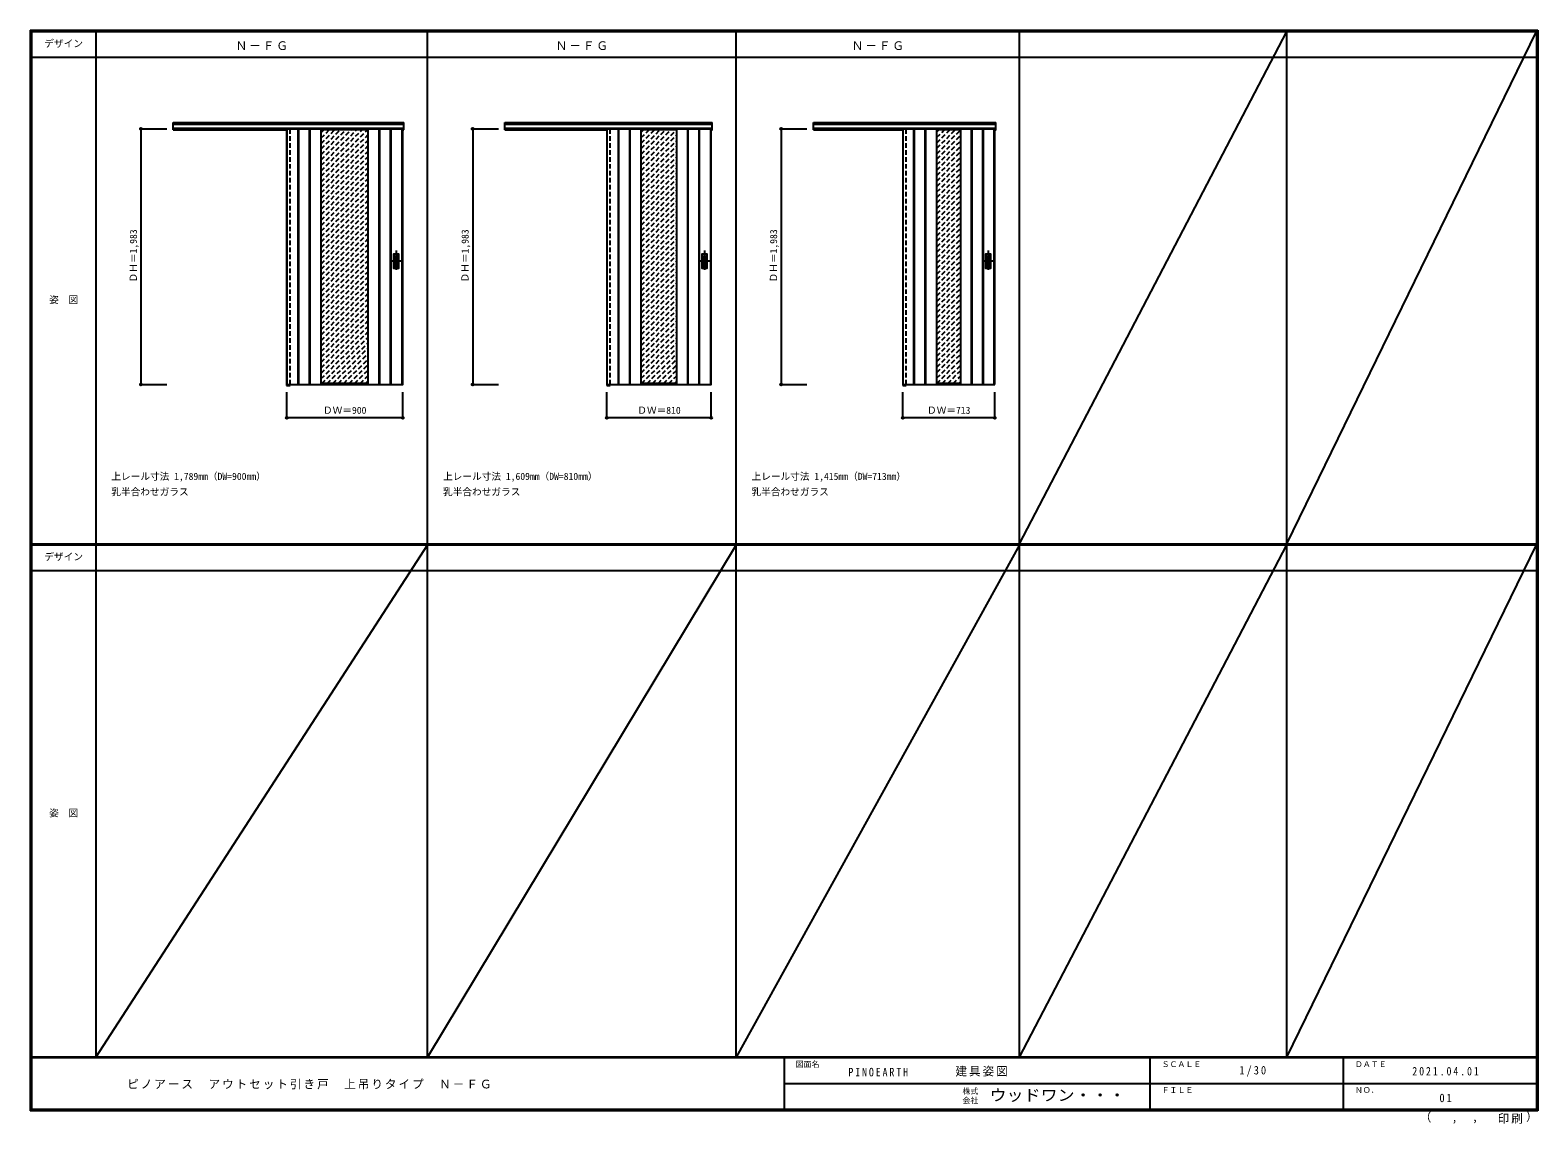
# Model space of a CAD drawing. Units: millimetres, scale not verified. Extents: x -6000 to 5700, y -4307 to 4175.
import ezdxf
from ezdxf.enums import TextEntityAlignment as Align

# ---------------------------------------------------------------- set-up
doc = ezdxf.new("R2010")
doc.units = ezdxf.units.MM
doc.header["$LTSCALE"] = 30
doc.header["$PDMODE"] = 32
doc.header["$PDSIZE"] = 15
doc.linetypes.add('CHAIN1', pattern=[8, 5, -1, 1, -1])
doc.linetypes.add('DASHED1', pattern=[1.8, 1.2, -0.6])
for name, color, linetype in [('0-1_通り芯', 4, 'CHAIN1'), ('0-2_扉', 3, 'Continuous'), ('0-3_仕上げ', 3, 'Continuous'), ('0-4_枠', 3, 'Continuous'), ('0-6_引手', 3, 'Continuous'), ('0-A_文字', 7, 'Continuous'), ('0-B_寸法', 4, 'Continuous'), ('0-C_ハッチ', 4, 'DASHED1'), ('F-1_枠', 6, 'Continuous'), ('F-A_文字', 7, 'Continuous')]:
    doc.layers.add(name, color=color, linetype=linetype)
doc.styles.add('ＭＳ ゴシック', font='')
doc.styles.get('ＭＳ ゴシック').set_extended_font_data('MS Gothic')

msp = doc.modelspace()

# ---------------------------------------------------------------- linework, layer by layer
at = {"layer": '0-1_通り芯'}
for p, q in [((-3160, 2465.5), (-3160, 2303.5)), ((-766, 2465.5), (-766, 2303.5)), ((1434, 2465.5), (1434, 2303.5)), ((-3119, 2384.5), (-3201, 2384.5)), ((-725, 2384.5), (-807, 2384.5)), ((1475, 2384.5), (1393, 2384.5))]:
    msp.add_line(p, q, dxfattribs=at)
at = {"layer": '0-2_扉', "color": 4, "linetype": 'DASHED1'}
for p, q in [((-4009, 3410), (-4009, 3406)), ((-1525, 3410), (-1525, 3406)), ((772, 3410), (772, 3406))]:
    msp.add_line(p, q, dxfattribs=at)
at = {"layer": '0-2_扉'}
for p, q in [((-4009, 3410), (-4009, 1427)), ((-4009, 3410), (-3109, 3410)), ((-1525, 3410), (-1525, 1427)), ((-1525, 3410), (-715, 3410)), ((772, 3410), (772, 1427)), ((772, 3410), (1485, 3410)), ((1485, 1427), (1485, 3410)), ((772, 1427), (1485, 1427))]:
    msp.add_line(p, q, dxfattribs=at)
for points in [[(-4009, 1427), (-3109, 1427), (-3109, 3410)], [(-1525, 1427), (-715, 1427), (-715, 3410)]]:
    msp.add_lwpolyline(points, dxfattribs=at)
at = {"layer": '0-3_仕上げ'}
for p, q in [((-4006, 1427), (-4006, 3410)), ((-3919.5, 1427), (-3919.5, 3410)), ((-3914.5, 1427), (-3914.5, 3410)), ((-3831.5, 1427), (-3831.5, 3410)), ((-3826.5, 1427), (-3826.5, 3410)), ((-3291.5, 1427), (-3291.5, 3410)), ((-3286.5, 1427), (-3286.5, 3410)), ((-3203.5, 1427), (-3203.5, 3410)), ((-3198.5, 1427), (-3198.5, 3410)), ((-3112, 1427), (-3112, 3410)), ((-1522, 1427), (-1522, 3410)), ((-1435.5, 1427), (-1435.5, 3410)), ((-1430.5, 1427), (-1430.5, 3410)), ((-1347.5, 1427), (-1347.5, 3410)), ((-1342.5, 1427), (-1342.5, 3410)), ((-897.5, 1427), (-897.5, 3410)), ((-892.5, 1427), (-892.5, 3410)), ((-809.5, 1427), (-809.5, 3410)), ((-804.5, 1427), (-804.5, 3410)), ((-718, 1427), (-718, 3410)), ((775, 1427), (775, 3410)), ((858, 1427), (858, 3410)), ((863, 1427), (863, 3410)), ((946, 1427), (946, 3410)), ((951, 1427), (951, 3410)), ((1306, 1427), (1306, 3410)), ((1311, 1427), (1311, 3410)), ((1394, 1427), (1394, 3410)), ((1399, 1427), (1399, 3410)), ((1482, 1427), (1482, 3410))]:
    msp.add_line(p, q, dxfattribs=at)
at = {"layer": '0-3_仕上げ', "color": 7}
for p, q in [((-3741.5, 1427), (-3741.5, 3410)), ((-3376.5, 3402), (-3741.5, 3402)), ((-3376.5, 1427), (-3376.5, 3410)), ((-1257.5, 1427), (-1257.5, 3410)), ((-982.5, 3402), (-1257.5, 3402)), ((-982.5, 1427), (-982.5, 3410)), ((1036, 1427), (1036, 3410)), ((1221, 3402), (1036, 3402)), ((1221, 1427), (1221, 3410)), ((-3376.5, 1435), (-3741.5, 1435)), ((-982.5, 1435), (-1257.5, 1435)), ((1221, 1435), (1036, 1435))]:
    msp.add_line(p, q, dxfattribs=at)
at = {"layer": '0-4_枠'}
for p, q in [((-4890, 3460), (-3101, 3460)), ((-4890, 3403), (-4890, 3460)), ((-4890, 3447), (-3101, 3447)), ((-4890, 3415), (-3101, 3415)), ((-4890, 3403), (-4009, 3403)), ((-4010, 3415), (-4010, 1418)), ((-3982, 3410), (-3982, 3415)), ((-3109, 3403), (-3101, 3403)), ((-3101, 3403), (-3101, 3460)), ((-2316, 3460), (-707, 3460)), ((-2316, 3403), (-2316, 3460)), ((-2316, 3447), (-707, 3447)), ((-2316, 3415), (-707, 3415)), ((-2316, 3403), (-1525, 3403)), ((-1526, 3415), (-1526, 1418)), ((-1498, 3410), (-1498, 3415)), ((78, 3460), (1493, 3460)), ((78, 3403), (78, 3460)), ((78, 3447), (1493, 3447)), ((78, 3415), (1493, 3415)), ((78, 3403), (772, 3403)), ((771, 3415), (771, 1418)), ((799, 3410), (799, 3415)), ((-4010, 1418), (-3982, 1418)), ((-3982, 1427), (-3982, 1418)), ((-1526, 1418), (-1498, 1418)), ((-1498, 1427), (-1498, 1418)), ((771, 1418), (799, 1418)), ((799, 1427), (799, 1418))]:
    msp.add_line(p, q, dxfattribs=at)
at = {"layer": '0-4_枠', "color": 4, "linetype": 'DASHED1'}
for p, q in [((-3982, 1427), (-3982, 3410)), ((-1498, 1427), (-1498, 3410)), ((799, 1427), (799, 3410))]:
    msp.add_line(p, q, dxfattribs=at)
at = {"layer": '0-4_枠'}
for points in [[(-715, 3403), (-707, 3403), (-707, 3460)], [(1485, 3403), (1493, 3403), (1493, 3460)]]:
    msp.add_lwpolyline(points, dxfattribs=at)
at = {"layer": '0-6_引手'}
for p, q in [((-3181, 2438), (-3181, 2331)), ((-3179.5, 2439.5), (-3140.5, 2439.5)), ((-3139, 2331), (-3139, 2438)), ((-787, 2438), (-787, 2331)), ((-785.5, 2439.5), (-746.5, 2439.5)), ((-745, 2331), (-745, 2438)), ((1413, 2438), (1413, 2331)), ((1414.5, 2439.5), (1453.5, 2439.5)), ((1455, 2331), (1455, 2438)), ((-3179.5, 2329.5), (-3140.5, 2329.5)), ((-785.5, 2329.5), (-746.5, 2329.5)), ((1414.5, 2329.5), (1453.5, 2329.5))]:
    msp.add_line(p, q, dxfattribs=at)
at = {"layer": '0-6_引手', "color": 7}
for p, q in [((-3172.5, 2422), (-3172.5, 2347)), ((-3171, 2423.5), (-3149, 2423.5)), ((-3171, 2345.5), (-3149, 2345.5)), ((-3147.5, 2347), (-3147.5, 2422)), ((-778.5, 2422), (-778.5, 2347)), ((-777, 2423.5), (-755, 2423.5)), ((-777, 2345.5), (-755, 2345.5)), ((-753.5, 2347), (-753.5, 2422)), ((1421.5, 2422), (1421.5, 2347)), ((1423, 2423.5), (1445, 2423.5)), ((1423, 2345.5), (1445, 2345.5)), ((1446.5, 2347), (1446.5, 2422))]:
    msp.add_line(p, q, dxfattribs=at)
at = {"layer": '0-6_引手'}
for centre, start, end in [((-3179.5, 2438), 90, 180), ((-3140.5, 2438), 0, 90), ((-785.5, 2438), 90, 180), ((-746.5, 2438), 0, 90), ((1414.5, 2438), 90, 180), ((1453.5, 2438), 0, 90), ((-3179.5, 2331), 180, 270), ((-3140.5, 2331), 270, 0), ((-785.5, 2331), 180, 270), ((-746.5, 2331), 270, 0), ((1414.5, 2331), 180, 270), ((1453.5, 2331), 270, 0)]:
    msp.add_arc(centre, 1.5, start, end, dxfattribs=at)
at = {"layer": '0-6_引手', "color": 7}
for centre, start, end in [((-3171, 2422), 90, 180), ((-3171, 2347), 180, 270), ((-3149, 2422), 0, 90), ((-3149, 2347), 270, 0), ((-777, 2422), 90, 180), ((-777, 2347), 180, 270), ((-755, 2422), 0, 90), ((-755, 2347), 270, 0), ((1423, 2422), 90, 180), ((1423, 2347), 180, 270), ((1445, 2422), 0, 90), ((1445, 2347), 270, 0)]:
    msp.add_arc(centre, 1.5, start, end, dxfattribs=at)
at = {"layer": '0-B_寸法'}
for p, q in [((-5140, 3410), (-5140, 1427)), ((-5140, 3410), (-4940, 3410)), ((-2566, 3410), (-2566, 1427)), ((-2566, 3410), (-2366, 3410)), ((-172, 3410), (-172, 1427)), ((-172, 3410), (28, 3410)), ((-5140, 1427), (-4940, 1427)), ((-2566, 1427), (-2366, 1427)), ((-172, 1427), (28, 1427)), ((-4009, 1168), (-4009, 1368)), ((-3109, 1168), (-3109, 1368)), ((-1525, 1168), (-1525, 1368)), ((-715, 1168), (-715, 1368)), ((772, 1168), (772, 1368)), ((1485, 1168), (1485, 1368)), ((-3109, 1168), (-4009, 1168)), ((-715, 1168), (-1525, 1168)), ((1485, 1168), (772, 1168))]:
    msp.add_line(p, q, dxfattribs=at)
at = {"layer": '0-B_寸法', "color": 7}
for p in [(-5140, 3410), (-2566, 3410), (-172, 3410), (-5140, 1427), (-2566, 1427), (-172, 1427), (-4009, 1168), (-3109, 1168), (-1525, 1168), (-715, 1168), (772, 1168), (1485, 1168)]:
    msp.add_point(p, dxfattribs=at)
at = {"layer": '0-C_ハッチ'}
for p, q in [((-3741.5, 3042.1), (-3381.6, 3402)), ((-3741.5, 3084.53), (-3424.03, 3402)), ((-3741.5, 3126.95), (-3466.45, 3402)), ((-3741.5, 3169.38), (-3508.88, 3402)), ((-3741.5, 3211.81), (-3551.31, 3402)), ((-3741.5, 3254.23), (-3593.73, 3402)), ((-3741.5, 3296.66), (-3636.16, 3402)), ((-3741.5, 3339.09), (-3678.59, 3402)), ((-3741.5, 3381.51), (-3721.01, 3402)), ((-1257.5, 3129.53), (-985.03, 3402)), ((-1257.5, 3171.95), (-1027.45, 3402)), ((-1257.5, 3214.38), (-1069.88, 3402)), ((-1257.5, 3256.81), (-1112.31, 3402)), ((-1257.5, 3299.23), (-1154.73, 3402)), ((-1257.5, 3341.66), (-1197.16, 3402)), ((-1257.5, 3384.09), (-1239.59, 3402)), ((1036, 3259.38), (1178.62, 3402)), ((1036, 3301.81), (1136.19, 3402)), ((1036, 3344.23), (1093.77, 3402)), ((1036, 3386.66), (1051.34, 3402)), ((1036, 3216.95), (1221, 3401.95)), ((-3741.5, 2999.68), (-3376.5, 3364.68)), ((-3741.5, 2957.25), (-3376.5, 3322.25)), ((-3741.5, 2914.82), (-3376.5, 3279.82)), ((-1257.5, 3087.1), (-982.5, 3362.1)), ((-1257.5, 3044.68), (-982.5, 3319.68)), ((-1257.5, 3002.25), (-982.5, 3277.25)), ((1036, 3174.53), (1221, 3359.53)), ((1036, 3132.1), (1221, 3317.1)), ((-3741.5, 2872.4), (-3376.5, 3237.4)), ((-3741.5, 2829.97), (-3376.5, 3194.97)), ((-1257.5, 2959.82), (-982.5, 3234.82)), ((-1257.5, 2917.4), (-982.5, 3192.4)), ((1036, 3089.68), (1221, 3274.68)), ((1036, 3047.25), (1221, 3232.25)), ((1036, 3004.82), (1221, 3189.82)), ((-3741.5, 2787.54), (-3376.5, 3152.54)), ((-3741.5, 2745.12), (-3376.5, 3110.12)), ((-3741.5, 2702.69), (-3376.5, 3067.69)), ((-1257.5, 2874.97), (-982.5, 3149.97)), ((-1257.5, 2832.54), (-982.5, 3107.54)), ((-1257.5, 2790.12), (-982.5, 3065.12)), ((1036, 2962.4), (1221, 3147.4)), ((1036, 2919.97), (1221, 3104.97)), ((1036, 2877.54), (1221, 3062.54)), ((-3741.5, 2660.26), (-3376.5, 3025.26)), ((-3741.5, 2617.84), (-3376.5, 2982.84)), ((-3741.5, 2575.41), (-3376.5, 2940.41)), ((-1257.5, 2747.69), (-982.5, 3022.69)), ((-1257.5, 2705.26), (-982.5, 2980.26)), ((-1257.5, 2662.84), (-982.5, 2937.84)), ((1036, 2835.12), (1221, 3020.12)), ((1036, 2792.69), (1221, 2977.69)), ((1036, 2750.26), (1221, 2935.26)), ((-3741.5, 2532.98), (-3376.5, 2897.98)), ((-3741.5, 2490.56), (-3376.5, 2855.56)), ((-3741.5, 2448.13), (-3376.5, 2813.13)), ((-1257.5, 2620.41), (-982.5, 2895.41)), ((-1257.5, 2577.98), (-982.5, 2852.98)), ((-1257.5, 2535.56), (-982.5, 2810.56)), ((1036, 2707.84), (1221, 2892.84)), ((1036, 2665.41), (1221, 2850.41)), ((-3741.5, 2405.71), (-3376.5, 2770.71)), ((-3741.5, 2363.28), (-3376.5, 2728.28)), ((-1257.5, 2493.13), (-982.5, 2768.13)), ((-1257.5, 2450.71), (-982.5, 2725.71)), ((1036, 2622.98), (1221, 2807.98)), ((1036, 2580.56), (1221, 2765.56)), ((1036, 2538.13), (1221, 2723.13)), ((-3741.5, 2320.85), (-3376.5, 2685.85)), ((-3741.5, 2278.43), (-3376.5, 2643.43)), ((-3741.5, 2236), (-3376.5, 2601)), ((-1257.5, 2408.28), (-982.5, 2683.28)), ((-1257.5, 2365.85), (-982.5, 2640.85)), ((-1257.5, 2323.43), (-982.5, 2598.43)), ((1036, 2495.71), (1221, 2680.71)), ((1036, 2453.28), (1221, 2638.28)), ((1036, 2410.85), (1221, 2595.85)), ((-3741.5, 2193.57), (-3376.5, 2558.57)), ((-3741.5, 2151.15), (-3376.5, 2516.15)), ((-3741.5, 2108.72), (-3376.5, 2473.72)), ((-1257.5, 2281), (-982.5, 2556)), ((-1257.5, 2238.57), (-982.5, 2513.57)), ((-1257.5, 2196.15), (-982.5, 2471.15)), ((1036, 2368.43), (1221, 2553.43)), ((1036, 2326), (1221, 2511)), ((1036, 2283.57), (1221, 2468.57)), ((-3741.5, 2066.29), (-3376.5, 2431.29)), ((-3741.5, 2023.87), (-3376.5, 2388.87)), ((-3741.5, 1981.44), (-3376.5, 2346.44)), ((-1257.5, 2153.72), (-982.5, 2428.72)), ((-1257.5, 2111.29), (-982.5, 2386.29)), ((-1257.5, 2068.87), (-982.5, 2343.87)), ((1036, 2241.15), (1221, 2426.15)), ((1036, 2198.72), (1221, 2383.72)), ((1036, 2156.29), (1221, 2341.29)), ((-3741.5, 1939.02), (-3376.5, 2304.02)), ((-3741.5, 1896.59), (-3376.5, 2261.59)), ((-1257.5, 2026.44), (-982.5, 2301.44)), ((-1257.5, 1984.02), (-982.5, 2259.02)), ((1036, 2113.87), (1221, 2298.87)), ((1036, 2071.44), (1221, 2256.44)), ((-3741.5, 1854.16), (-3376.5, 2219.16)), ((-3741.5, 1811.74), (-3376.5, 2176.74)), ((-3741.5, 1769.31), (-3376.5, 2134.31)), ((-1257.5, 1941.59), (-982.5, 2216.59)), ((-1257.5, 1899.16), (-982.5, 2174.16)), ((-1257.5, 1856.74), (-982.5, 2131.74)), ((1036, 2029.02), (1221, 2214.02)), ((1036, 1986.59), (1221, 2171.59)), ((1036, 1944.16), (1221, 2129.16)), ((-3741.5, 1726.88), (-3376.5, 2091.88)), ((-3741.5, 1684.46), (-3376.5, 2049.46)), ((-3741.5, 1642.03), (-3376.5, 2007.03)), ((-1257.5, 1814.31), (-982.5, 2089.31)), ((-1257.5, 1771.88), (-982.5, 2046.88)), ((-1257.5, 1729.46), (-982.5, 2004.46)), ((1036, 1901.74), (1221, 2086.74)), ((1036, 1859.31), (1221, 2044.31)), ((1036, 1816.88), (1221, 2001.88)), ((-3741.5, 1599.6), (-3376.5, 1964.6)), ((-3741.5, 1557.18), (-3376.5, 1922.18)), ((-3741.5, 1514.75), (-3376.5, 1879.75)), ((-1257.5, 1687.03), (-982.5, 1962.03)), ((-1257.5, 1644.6), (-982.5, 1919.6)), ((-1257.5, 1602.18), (-982.5, 1877.18)), ((1036, 1774.46), (1221, 1959.46)), ((1036, 1732.03), (1221, 1917.03)), ((1036, 1689.6), (1221, 1874.6)), ((-3741.5, 1472.32), (-3376.5, 1837.32)), ((-3736.4, 1435), (-3376.5, 1794.9)), ((-1257.5, 1559.75), (-982.5, 1834.75)), ((-1257.5, 1517.32), (-982.5, 1792.32)), ((1036, 1647.18), (1221, 1832.18)), ((1036, 1604.75), (1221, 1789.75)), ((-3693.97, 1435), (-3376.5, 1752.47)), ((-3651.55, 1435), (-3376.5, 1710.05)), ((-3609.12, 1435), (-3376.5, 1667.62)), ((-1257.5, 1474.9), (-982.5, 1749.9)), ((-1254.97, 1435), (-982.5, 1707.47)), ((-1212.55, 1435), (-982.5, 1665.05)), ((1036, 1562.32), (1221, 1747.32)), ((1036, 1519.9), (1221, 1704.9)), ((1036, 1477.47), (1221, 1662.47)), ((-3566.69, 1435), (-3376.5, 1625.19)), ((-3524.27, 1435), (-3376.5, 1582.77)), ((-3481.84, 1435), (-3376.5, 1540.34)), ((-1170.12, 1435), (-982.5, 1622.62)), ((-1127.69, 1435), (-982.5, 1580.19)), ((-1085.27, 1435), (-982.5, 1537.77)), ((1036, 1435.05), (1221, 1620.05)), ((1078.38, 1435), (1221, 1577.62)), ((1120.81, 1435), (1221, 1535.19)), ((-3439.41, 1435), (-3376.5, 1497.91)), ((-3396.99, 1435), (-3376.5, 1455.49)), ((-1042.84, 1435), (-982.5, 1495.34)), ((-1000.41, 1435), (-982.5, 1452.91)), ((1163.23, 1435), (1221, 1492.77)), ((1205.66, 1435), (1221, 1450.34))]:
    msp.add_line(p, q, dxfattribs=at)
at = {"layer": 'F-1_枠'}
for p, q in [((-6000, 4175), (5700, 4175)), ((-6000, 4175), (-6000, -4205)), ((-6000, 4170), (5700, 4170)), ((-6000, 4165), (5700, 4165)), ((-5995, 4175), (-5995, -4205)), ((-5990, 4175), (-5990, -4205)), ((-5490, 4175), (-5490, -3790)), ((-2916, -3790), (-2916, 4175)), ((-522, -3790), (-522, 4175)), ((1678, -3790), (1678, 4175)), ((3752, -3790), (3752, 4175)), ((5690, 4175), (5690, -4205)), ((5695, 4175), (5695, -4205)), ((5700, 4175), (5700, -4205)), ((-6000, 3965), (5700, 3965)), ((-6000, 190.5), (5700, 190.5)), ((-6000, 187.5), (5700, 187.5)), ((-6000, 184.5), (5700, 184.5)), ((-6000, -15.5), (5700, -15.5)), ((5700, -3790), (-6000, -3790)), ((5700, -3795), (-6000, -3795)), ((-150, -3795), (-150, -4195)), ((2690, -3795), (2690, -4195)), ((4190, -3795), (4190, -4195)), ((-150, -3995), (5690, -3995.01)), ((5700, -4195), (-6000, -4195)), ((5700, -4200), (-6000, -4200)), ((5700, -4205), (-6000, -4205))]:
    msp.add_line(p, q, dxfattribs=at)
at = {"layer": 'F-A_文字'}
for p, q in [((1678, 190.5), (3752, 4165)), ((3752, 190.5), (5690, 4165)), ((-2916, 184.5), (-5490, -3790)), ((-522, 184.5), (-2916, -3790)), ((1678, 184.5), (-522, -3790)), ((1678, -3790), (3752, 184.5)), ((3752, -3790), (5690, 184.5))]:
    msp.add_line(p, q, dxfattribs=at)

# ---------------------------------------------------------------- texts
at = {"layer": '0-A_文字', "style": 'ＭＳ ゴシック'}
for s, p in [('上レール寸法 1,789mm（DW=900mm）', (-5370, 670.5)), ('上レール寸法 1,609mm（DW=810mm）', (-2796, 670.5)), ('上レール寸法 1,415mm（DW=713mm）', (-402, 670.5)), ('乳半合わせガラス', (-5370, 550.5)), ('乳半合わせガラス', (-2796, 550.5)), ('乳半合わせガラス', (-402, 550.5))]:
    msp.add_text(s, height=54.99, dxfattribs=at).set_placement(p, align=Align.BOTTOM_LEFT)
at = {"layer": '0-A_文字', "char_height": 65.98, "attachment_point": 7, "style": 'ＭＳ ゴシック'}
for insert in [(-4405.5, 4020), (-1921.5, 4020), (375.5, 4020)]:
    msp.add_mtext('\\T1.17;Ｎ－ＦＧ', dxfattribs=dict(at, insert=insert))
at = {"layer": '0-B_寸法', "color": 7, "style": 'ＭＳ ゴシック'}
for p in [(-5155, 2218.25), (-2581, 2218.25), (-187, 2218.25)]:
    msp.add_text('ＤＨ＝1,983', height=54.99, rotation=90, dxfattribs=at).set_placement(p, align=Align.BOTTOM_LEFT)
for s, p in [('ＤＷ＝900', (-3727.75, 1183)), ('ＤＷ＝810', (-1288.75, 1183)), ('ＤＷ＝713', (959.75, 1183))]:
    msp.add_text(s, height=54.99, dxfattribs=at).set_placement(p, align=Align.BOTTOM_LEFT)
at = {"layer": 'F-A_文字', "style": 'ＭＳ ゴシック'}
for s, height, p in [('デザイン', 54.99, (-5890, 4027.5)), ('姿\u3000図', 54.99, (-5852.5, 2040.25)), ('デザイン', 54.99, (-5890, 47)), ('姿\u3000図', 54.99, (-5852.5, -1940.25)), ('図面名', 43.99, (-60, -3880)), ('ＳＣＡＬＥ', 43.99, (2780, -3880)), ('ＤＡＴＥ', 43.99, (4280, -3880)), ('株式', 43.99, (1235, -4089)), ('ＦＩＬＥ', 43.99, (2780, -4080)), ('ＮＯ．', 43.99, (4280, -4080)), ('会社', 43.99, (1235, -4161)), ('（', 65.98, (4784.03, -4308.31)), ('）', 65.98, (5608.4, -4304.13)), (',', 65.98, (5031.28, -4308.31)), (',', 65.98, (5190.2, -4305.53))]:
    msp.add_text(s, height=height, dxfattribs=at).set_placement(p, align=Align.BOTTOM_LEFT)
at = {"layer": 'F-A_文字', "style": 'ＭＳ ゴシック', "width": 1.1}
msp.add_text('ウッドワン・・・', height=87.98, dxfattribs=at).set_placement((1445, -4155), align=Align.BOTTOM_LEFT)
at = {"layer": 'F-A_文字', "char_height": 65.98, "attachment_point": 7, "style": 'ＭＳ ゴシック'}
for s, insert in [('\\T1.17;建具姿図', (1180.42, -3940)), ('\\T1.38;\\W0.9;1/30', (3383.75, -3940)), ('\\T1.17;ピノアース\u3000アウトセット引き戸\u3000上吊りタイプ\u3000Ｎ－ＦＧ', (-5247.55, -4040)), ('\\T1.39;\\W0.85;PINOEARTH', (350, -3940)), ('\\T1.39;\\W0.85;2021.04.01', (4726.25, -3932.5)), ('\\T1.36;\\W0.9;01', (4936.25, -4140)), ('\\T1.17;印刷', (5388.15, -4306.92))]:
    msp.add_mtext(s, dxfattribs=dict(at, insert=insert))

doc.saveas('drawing.dxf')
